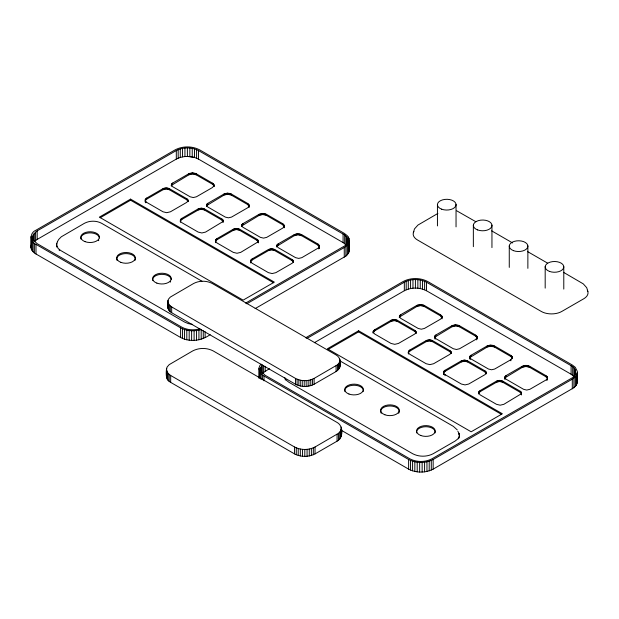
<?xml version="1.0" encoding="UTF-8"?>
<svg xmlns="http://www.w3.org/2000/svg" width="619" height="619" viewBox="0 0 619 619"><rect width="100%" height="100%" fill="white"/><g stroke="black" fill="none" stroke-linecap="round" stroke-linejoin="round"><path stroke-width="0.93" d="M210.135 334.6C201.786 340.837 189.917 342.477 180.601 337.487L35.987 253.991C32.776 252.281 29.844 248.567 31.306 244.784M255.121 308.626L345.889 256.08L348.257 253.573L349.302 250.788L348.954 238.307L347.228 235.638L344.265 233.355L199.658 149.868C192.153 145.929 182.62 145.929 175.115 149.868L35.987 230.191C29.526 232.713 29.526 241.843 35.987 244.358L180.601 327.846C186.837 331.211 194.451 331.529 201.183 329.556L201.183 339.197M261.056 364.127C256.993 367.787 259.531 374.054 264.011 376.012L408.625 459.499C416.123 463.438 425.663 463.438 433.161 459.499L572.296 379.176L575.252 376.894L577.334 372.8M32.59 240.118L33.356 234.477L37.179 230.879L176.307 150.556C183.085 147.005 191.689 147.005 198.467 150.556L343.073 234.044C348.899 236.326 348.899 244.551 343.073 246.834L245.604 303.109M56.7 243.337L56.522 245.743L57.234 242.06M167.795 301.546L168.438 299.209L170.302 297.097L193.631 283.487C199.333 280.484 206.576 280.484 212.278 283.487L336.086 354.966C341.928 358.03 341.928 368.467 336.086 371.532L314.119 384.213C308.424 387.208 301.174 387.208 295.48 384.213L171.672 312.727C167.3 310.784 167.323 305.6 167.795 301.546L169.219 304.989L171.672 306.931L295.48 378.41C301.174 381.412 308.424 381.412 314.119 378.41L337.456 364.8L339.32 362.688L339.963 360.351M167.795 307.349L167.95 306.165M166.434 369.558L167.145 366.974L169.204 364.645L192.71 350.927C198.978 347.646 206.932 347.646 213.199 350.927L337.076 422.452C343.506 425.702 343.506 437.927 337.076 441.177L315.04 453.905C308.78 457.186 300.826 457.186 294.559 453.905L170.674 382.38C165.668 380.136 166.016 374.139 166.434 369.558L168.012 373.358L170.674 375.478L294.559 446.995C300.826 450.284 308.78 450.284 315.04 446.995L338.554 433.277L340.612 430.948L341.324 428.363M166.434 376.468L166.612 375.16M260.614 370.82L260.808 367.508L262.324 364.815L262.324 373.358L269.373 368.661M459.259 437.501L459.259 433.787L457.859 431.296M306.862 338.477L404.339 282.202C411.109 278.651 419.713 278.651 426.491 282.202L571.105 365.69C576.931 367.972 576.931 376.205 571.105 378.488L431.969 458.811C425.199 462.362 416.595 462.362 409.817 458.811L265.203 375.323L261.38 371.717L260.614 368.924M145.303 199.434L145.303 202.096L145.303 199.434L146.649 198.088L163.052 188.617L166.163 187.874L169.281 188.617L186.814 198.738L187.952 199.875L188.099 201.632L187.952 199.875M171.494 184.222L171.339 185.986L171.494 184.222L172.631 183.085L188.818 173.738L192.509 172.856L196.2 173.738L212.58 183.193L213.926 184.547L214.104 186.427L213.926 184.547M223.095 222.585L223.095 220.163L221.95 219.025L204.417 208.905L201.307 208.162L198.196 208.905L181.793 218.375L180.439 219.722L180.439 222.383M180.261 221.602L180.439 219.722M188.099 200.533L186.814 202.336L170.411 211.799L166.72 212.688L163.029 211.799L146.649 202.343L145.303 200.997M206.63 204.51L206.483 206.274L206.63 204.51L207.767 203.372L223.962 194.026L227.653 193.143L231.344 194.026L247.716 203.481L249.07 204.835L249.07 207.497M214.104 185.329L212.58 187.456L196.393 196.803L193.275 197.546L190.165 196.803L172.631 186.683L171.339 184.88M215.582 242.671L215.582 240.01L216.929 238.663L233.332 229.192L236.443 228.45L239.561 229.192L257.094 239.313L258.231 240.451L258.231 242.872L258.378 241.108M215.404 241.89L215.582 240.01M241.774 224.798L241.774 226.121L242.911 227.258L260.444 237.379L263.555 238.122L266.673 237.379L282.86 228.032L284.384 225.904L282.86 223.769L266.479 214.313L262.789 213.431L259.098 214.313L242.911 223.66L241.774 224.798L241.619 226.562M250.54 261.079L250.718 262.959L250.718 260.297L252.072 258.951L268.476 249.48L271.586 248.737L274.697 249.48L292.23 259.601L293.375 260.738L293.522 262.502L293.375 260.738M250.54 262.177L250.718 260.297M276.91 245.093L276.763 246.849L276.91 245.093L278.047 243.948L294.242 234.601L297.932 233.719L301.623 234.601L317.996 244.056L319.528 246.192L318.831 248.799L319.528 246.192M284.206 227.784L284.384 225.904M293.522 261.396L292.23 263.199L275.834 272.67L272.143 273.552L268.453 272.67L252.072 263.207L250.718 261.86M373.327 331.088L373.149 332.968L373.327 331.088L374.681 329.734L391.076 320.263L394.195 319.52L397.305 320.263L414.838 330.391L415.976 331.529L416.13 333.285L415.976 331.529M399.518 315.876L399.371 317.632L399.518 315.876L400.655 314.738L416.842 305.391L420.533 304.509L424.224 305.391L440.604 314.847L441.958 316.193L441.958 318.855M408.292 352.157L408.47 354.029L408.47 351.375L409.817 350.021L426.22 340.551L429.331 339.808L432.441 340.551L449.982 350.679L451.119 351.816L451.266 353.573L451.119 351.816M408.292 353.256L408.47 351.375M416.13 332.186L414.838 333.981L398.435 343.452L394.744 344.334L391.053 343.452L374.681 333.997L373.149 331.861M435.095 339.189L434.507 336.821L435.799 335.026L451.986 325.679L455.677 324.797L459.368 325.679L475.748 335.134L477.094 336.481L477.272 338.361L477.094 336.481M434.507 337.92L434.654 336.163M442.136 316.974L440.604 319.11L424.417 328.457L421.307 329.2L418.189 328.457L400.655 318.328L399.371 316.533M443.606 371.663L443.606 374.317L443.606 371.663L444.96 370.309L461.356 360.838L464.474 360.096L467.585 360.838L485.118 370.967L486.41 372.762L485.118 374.557L468.715 384.028L465.024 384.91L461.333 384.028L444.96 374.572L443.606 373.218M451.266 352.474L449.982 354.269L433.579 363.74L429.888 364.622L426.197 363.74L409.817 354.285L408.47 352.931M469.651 357.109L469.798 358.865L469.798 356.451L470.935 355.314L487.13 345.967L490.813 345.085L494.504 345.967L510.884 355.422L512.238 356.768L512.416 358.649L512.238 356.768M469.651 358.208L469.798 356.451M477.272 337.262L475.748 339.398L459.553 348.745L456.443 349.487L453.332 348.745L435.799 338.616L434.507 336.821M478.75 391.951L478.572 393.831L478.75 391.951L480.096 390.597L496.5 381.126L499.61 380.383L502.721 381.126L520.262 391.254L521.399 392.392L521.399 394.806L521.399 392.392M504.934 376.739L504.934 379.153L504.934 376.739L506.079 375.601L522.266 366.255L525.957 365.372L529.647 366.255L546.028 375.71L547.374 377.056L547.374 379.718L547.374 377.056M512.416 357.55L510.884 359.685L494.697 369.032L491.587 369.775L488.468 369.032L470.935 358.904L469.798 357.767M413.337 232.713L414.482 228.914L417.941 225.068L437.881 213.431M349.302 241.155L347.228 245.24L344.265 247.523L246.795 303.797M340.914 430.043L408.625 469.132C416.123 473.071 425.663 473.071 433.161 469.132L573.914 387.726L576.281 385.227L577.334 382.441L577.334 371.377L575.252 367.291L572.296 365.009L427.683 281.513C420.185 277.575 410.645 277.575 403.147 281.513L305.67 337.788M57.343 241.851L58.681 239.476L61.304 236.791L84.486 223.273C89.716 220.511 96.378 220.511 101.601 223.273L201.941 281.204M284.732 377.598L286.133 380.089L288.794 382.202L412.68 453.727C418.939 457.008 426.893 457.008 433.161 453.727L455.197 441.007L457.859 438.886L459.259 436.403M145.303 200.533L146.649 199.186L163.052 189.716L166.163 188.973L169.281 189.716L186.814 199.836L187.952 200.974M171.494 185.329L188.818 174.837L192.509 173.954L196.2 174.837L212.58 184.292L213.926 185.646M180.439 220.821L181.793 219.474L198.196 210.003L201.307 209.261L204.417 210.003L221.95 220.124L223.095 221.262L223.095 220.163M206.63 205.616L223.962 195.124L227.653 194.242L231.344 195.124L247.716 204.579L249.248 206.715M223.095 221.478L205.554 232.086L201.864 232.976L198.173 232.086L181.793 222.631L180.439 221.285M215.582 241.108L216.929 239.762L233.332 230.291L236.443 229.548L239.561 230.291L257.094 240.412L258.378 242.215M249.07 206.39L247.716 207.744L231.529 217.091L228.419 217.834L225.301 217.091L207.767 206.97L206.483 205.168M241.774 225.904L259.098 215.412L262.789 214.53L266.479 215.412L282.86 224.867L284.384 227.003M258.231 241.766L240.69 252.382L237 253.264L233.309 252.382L216.929 242.919L215.404 240.791M250.718 261.396L252.072 260.05L268.476 250.579L271.586 249.836L274.697 250.579L292.23 260.7L293.375 261.845M276.91 246.192L294.242 235.7L297.932 234.818L301.623 235.7L317.996 245.155L319.528 247.291M373.327 332.186L374.681 330.832L391.076 321.362L394.195 320.619L397.305 321.362L414.838 331.49L415.976 332.627M399.518 316.974L416.842 306.49L420.533 305.608L424.224 306.49L440.604 315.945L442.136 318.073M408.47 352.474L409.817 351.12L426.22 341.649L429.331 340.907L432.441 341.649L449.982 351.778L451.119 352.915M434.654 337.262L451.986 326.778L455.677 325.896L459.368 326.778L475.748 336.233L477.094 337.587M443.606 372.762L444.96 371.408L461.356 361.937L464.474 361.194L467.585 361.937L485.118 372.065L486.41 373.861M476.576 339.87L477.094 339.142M469.798 357.55L487.13 347.066L490.813 346.183L494.504 347.066L510.884 356.521L512.238 357.875M478.75 393.05L480.096 391.695L496.5 382.225L499.61 381.482L502.721 382.225L520.262 392.353L521.399 393.491M504.934 377.838L522.266 367.353L525.957 366.471L529.647 367.353L546.028 376.809L547.374 378.163M521.399 393.707L503.858 404.315L500.167 405.197L496.477 404.315L480.096 394.86L478.572 392.732M504.934 378.054L506.079 379.192L523.612 389.32L526.723 390.063L529.833 389.32L546.028 379.973L547.374 378.619M345.959 236.334L345.959 244.869L343.073 242.578L198.467 159.091C191.689 155.539 183.085 155.539 176.307 159.091L37.179 239.414L34.3 241.704L34.3 233.17M318.831 247.693L301.809 257.666L298.698 258.409L295.588 257.666L278.047 247.546L276.763 245.751M130.57 199.117L99.365 217.13L243.135 300.138L274.341 282.125L130.57 199.117L130.57 200.216L273.505 282.744M100.185 217.756L130.57 200.216M314.359 342.686L404.339 290.737C411.109 287.185 419.713 287.185 426.491 290.737L571.105 374.232L573.983 376.522L573.983 367.98M358.594 330.77L327.389 348.783L471.16 431.791L502.365 413.771L358.594 330.77L358.594 331.869L501.529 414.39M328.209 349.41L358.594 331.869M199.983 328.828C194.002 330.453 187.302 330.136 181.793 327.165L37.179 243.669L33.356 240.071L32.59 237.278M192.625 324.426L188.315 323.613L184.648 322.081L60.77 250.556L58.101 248.436L56.522 244.644M456.737 210.816L475.802 221.695M491.687 230.864L512.586 242.934M527.636 251.624L547.707 263.207M563.592 272.375L583.268 283.866L586.727 287.711L587.872 291.51M339.661 360.722L453.379 426.367L457.286 429.926M458.733 433.61L459.259 434.886L459.259 433.787M348.954 247.948L349.302 249.356M339.8 364.962L339.963 366.146M341.146 433.958L341.324 435.265M576.978 374.216L576.978 383.857M576.281 375.594L576.281 385.227M575.693 372.089L575.693 373.984M575.5 370.673L575.5 374.464M575.252 376.894L575.252 386.527M574.927 369.295L574.927 374.982M573.914 378.093L573.914 387.726M572.699 366.773L572.699 375.307M572.296 379.176L572.296 388.809M571.105 365.69L571.105 374.232M563.785 266.596L563.785 289.088M546.856 376.337L546.856 377.435M546.856 379.346L546.856 380.445M546.028 375.71L546.028 376.809M545.184 266.596L545.184 288.137M529.647 366.255L529.647 367.353M528.564 365.775L528.564 366.874M527.868 245.859L527.868 268.352M527.311 365.473L527.311 366.572M525.957 365.372L525.957 366.471M524.603 365.473L524.603 366.572M523.349 365.775L523.349 366.874M522.266 366.255L522.266 367.353M520.958 391.781L520.958 392.879M520.262 391.254L520.262 392.353M511.712 356.049L511.712 357.148M510.884 355.422L510.884 356.521M510.884 359.685L510.884 360.784M509.267 245.859L509.267 267.4M506.079 375.601L506.079 376.7M505.375 376.128L505.375 377.226M502.721 381.126L502.721 382.225M501.816 380.724L501.816 381.822M500.748 380.468L500.748 381.567M499.61 380.383L499.61 381.482M498.473 380.468L498.473 381.567M497.413 380.724L497.413 381.822M496.5 381.126L496.5 382.225M494.504 345.967L494.504 347.066M493.428 345.487L493.428 346.586M492.167 345.185L492.167 346.284M491.95 225.13L491.95 247.615M490.813 345.085L490.813 346.183M489.467 345.185L489.467 346.284M488.205 345.487L488.205 346.586M487.13 345.967L487.13 347.066M486.255 372.104L486.255 373.203M485.814 371.493L485.814 372.592M485.118 370.967L485.118 372.065M480.096 390.597L480.096 391.695M479.268 391.223L479.268 392.322M476.576 335.761L476.576 336.86M475.748 335.134L475.748 336.233M473.357 225.13L473.357 246.664M470.935 355.314L470.935 356.412M470.239 355.84L470.239 356.939M470.239 358.378L470.239 359.477M467.585 360.838L467.585 361.937M466.672 360.436L466.672 361.535M465.612 360.181L465.612 361.279M464.474 360.096L464.474 361.194M463.329 360.181L463.329 361.279M462.269 360.436L462.269 361.535M461.356 360.838L461.356 361.937M459.437 435.095L459.437 436.194M459.368 325.679L459.368 326.778M458.733 437.679L458.733 438.778M458.284 325.199L458.284 326.298M457.023 324.898L457.023 325.996M456.041 204.394L456.041 226.879M455.677 324.797L455.677 325.896M454.323 324.898L454.323 325.996M453.069 325.199L453.069 326.298M451.986 325.679L451.986 326.778M450.678 351.205L450.678 352.304M449.982 350.679L449.982 351.778M444.96 370.309L444.96 371.408M444.96 374.572L444.96 375.671M444.125 370.936L444.125 372.034M441.958 316.193L441.958 317.292M441.432 315.466L441.432 316.572M440.604 314.847L440.604 315.945M437.44 204.394L437.44 225.927M435.799 335.026L435.799 336.125M435.095 335.552L435.095 336.651M433.161 459.499L433.161 469.132M432.441 340.551L432.441 341.649M431.536 340.148L431.536 341.247M431.288 460.435L431.288 470.069M430.468 339.893L430.468 340.992M429.331 339.808L429.331 340.907M429.207 461.209L429.207 470.842M428.193 339.893L428.193 340.992M427.133 340.148L427.133 341.247M426.955 461.805L426.955 471.438M426.491 282.202L426.491 290.737M426.22 340.551L426.22 341.649M424.626 281.281L424.626 289.816M424.58 462.207L424.58 471.84M424.224 305.391L424.224 306.49M423.148 304.912L423.148 306.01M422.529 280.539L422.529 289.073M422.135 462.408L422.135 472.042M421.887 304.61L421.887 305.709M420.533 304.509L420.533 305.608M420.255 279.997L420.255 288.531M419.659 462.408L419.659 472.042M419.187 304.61L419.187 305.709M417.926 304.912L417.926 306.01M417.864 279.664L417.864 288.199M417.206 462.207L417.206 471.84M416.842 305.391L416.842 306.49M415.535 330.917L415.535 332.016M415.411 279.556L415.411 288.09M414.838 330.391L414.838 331.49M414.831 461.805L414.831 471.438M412.966 279.664L412.966 288.199M412.579 461.209L412.579 470.842M410.575 279.997L410.575 288.531M410.498 460.435L410.498 470.069M409.817 350.021L409.817 351.12M408.989 350.648L408.989 351.747M408.625 459.499L408.625 469.132M408.3 280.539L408.3 289.073M406.203 281.281L406.203 289.816M404.339 282.202L404.339 290.737M400.655 314.738L400.655 315.837M399.959 315.264L399.959 316.363M397.305 320.263L397.305 321.362M396.392 319.861L396.392 320.959M395.332 319.605L395.332 320.704M394.195 319.52L394.195 320.619M393.05 319.605L393.05 320.704M391.989 319.861L391.989 320.959M391.076 320.263L391.076 321.362M374.681 329.734L374.681 330.832M373.845 330.36L373.845 331.459M348.954 238.307L348.954 252.204M348.257 236.938L348.257 238.864M348.257 243.94L348.257 253.573M347.468 239.027L347.468 243.77M347.228 245.24L347.228 254.873M346.895 237.642L346.895 244.281M345.889 246.439L345.889 256.08M344.675 235.119L344.675 243.662M344.265 247.523L344.265 257.156M343.073 234.044L343.073 242.578M341.146 427.056L341.146 436.573M340.612 430.948L340.612 437.85M339.8 359.167L339.8 367.33M339.746 432.155L339.746 439.064M339.32 362.688L339.32 368.491M338.531 363.786L338.531 369.589M338.554 433.277L338.554 440.186M337.456 364.8L337.456 370.603M337.076 434.275L337.076 441.177M336.086 365.728L336.086 371.532M319.35 245.41L319.35 246.509M319.35 246.973L319.35 248.072M318.831 244.683L318.831 245.782M317.996 244.056L317.996 245.155M315.04 446.995L315.04 453.905M314.119 378.41L314.119 384.213M313.315 447.846L313.315 454.756M312.518 379.199L312.518 385.003M311.38 448.535L311.38 455.445M310.761 379.826L310.761 385.622M309.276 449.038L309.276 455.94M308.858 380.275L308.858 386.078M307.07 449.348L307.07 456.249M306.854 380.553L306.854 386.357M304.803 380.646L304.803 386.449M304.803 449.448L304.803 456.35M302.745 380.553L302.745 386.357M302.536 449.348L302.536 456.249M301.623 234.601L301.623 235.7M300.749 380.275L300.749 386.078M300.54 234.121L300.54 235.22M300.323 449.038L300.323 455.94M299.279 233.82L299.279 234.926M298.845 379.826L298.845 385.622M298.226 448.535L298.226 455.445M297.932 233.719L297.932 234.818M297.089 379.199L297.089 385.003M296.578 233.82L296.578 234.926M296.284 447.846L296.284 454.756M295.48 378.41L295.48 384.213M295.317 234.121L295.317 235.22M294.559 446.995L294.559 453.905M294.242 234.601L294.242 235.7M292.934 260.127L292.934 261.226M292.23 259.601L292.23 260.7M285.258 378.874L285.258 379.973M284.206 225.123L284.206 226.221M283.688 224.395L283.688 225.494M282.86 223.769L282.86 224.867M278.047 243.948L278.047 245.047M277.351 244.474L277.351 245.573M274.697 249.48L274.697 250.579M273.784 249.078L273.784 250.177M272.724 248.823L272.724 249.921M271.586 248.737L271.586 249.836M270.449 248.823L270.449 249.921M269.381 249.078L269.381 250.177M268.476 249.48L268.476 250.579M266.479 214.313L266.479 215.412M265.396 213.834L265.396 214.932M265.203 366.324L265.203 371.067M264.143 213.532L264.143 214.638M264.011 376.012L264.011 380.824M263.609 365.504L263.609 372.143M262.789 213.431L262.789 214.53M262.394 374.928L262.394 379.749M261.442 213.532L261.442 214.638M261.38 366.131L261.38 372.77M261.056 373.729L261.056 379.509M260.808 367.508L260.808 371.307M260.181 213.834L260.181 214.932M260.026 372.429L260.026 378.209M259.33 371.052L259.33 377.799M259.098 214.313L259.098 215.412M258.974 368.212L258.974 378.31M258.231 240.451L258.231 241.557M257.79 239.839L257.79 240.938M257.094 239.313L257.094 240.412M252.072 258.951L252.072 260.05M251.244 259.57L251.244 260.669M249.07 204.835L249.07 205.934M248.552 204.108L248.552 205.206M247.716 203.481L247.716 204.579M242.911 223.66L242.911 224.759M242.207 224.186L242.207 225.285M239.561 229.192L239.561 230.291M238.648 228.79L238.648 229.889M237.588 228.535L237.588 229.634M236.443 228.45L236.443 229.548M235.305 228.535L235.305 229.634M234.245 228.79L234.245 229.889M233.332 229.192L233.332 230.291M231.344 194.026L231.344 195.124M230.26 193.546L230.26 194.645M228.999 193.244L228.999 194.351M227.653 193.143L227.653 194.242M226.299 193.244L226.299 194.351M225.037 193.546L225.037 194.645M223.962 194.026L223.962 195.124M222.654 219.552L222.654 220.65M221.95 219.025L221.95 220.124M216.929 238.663L216.929 239.762M216.101 239.282L216.101 240.381M213.408 183.82L213.408 184.919M212.58 183.193L212.58 184.292M207.767 203.372L207.767 204.471M207.071 203.899L207.071 204.997M205.137 331.707L205.137 337.487M204.417 208.905L204.417 210.003M203.504 208.502L203.504 209.601M203.264 330.708L203.264 338.423M202.444 208.247L202.444 209.346M201.307 208.162L201.307 209.261M200.169 208.247L200.169 209.346M199.101 208.502L199.101 209.601M198.931 330.151L198.931 339.785M198.467 150.556L198.467 159.091M198.196 208.905L198.196 210.003M196.594 149.636L196.594 158.17M196.556 330.554L196.556 340.187M196.2 173.738L196.2 174.837M195.117 173.258L195.117 174.357M194.498 148.893L194.498 157.427L187.387 156.437L187.387 147.902M194.103 330.755L194.103 340.396M193.863 172.956L193.863 174.055M192.509 172.856L192.509 173.954M192.23 148.343L192.23 156.886M191.627 330.755L191.627 340.396M191.163 172.956L191.163 174.055M189.84 148.018L189.84 156.553M189.901 173.258L189.901 174.357M189.182 330.554L189.182 340.187M188.818 173.738L188.818 174.837M187.511 199.264L187.511 200.363M186.814 198.738L186.814 199.836M186.806 330.151L186.806 339.785M184.934 148.018L184.934 156.553M184.555 329.556L184.555 339.197M182.543 148.343L182.543 156.886M182.466 328.782L182.466 338.423M181.793 218.375L181.793 219.474M180.965 218.994L180.965 220.093M180.601 327.846L180.601 337.487M180.276 148.893L180.276 157.427M178.179 149.636L178.179 158.17M176.307 150.556L176.307 159.091M172.631 183.085L172.631 184.183M171.927 183.611L171.927 184.71M171.672 306.931L171.672 312.727M170.674 375.478L170.674 382.38M170.302 306.003L170.302 311.798M169.281 188.617L169.281 189.716M169.219 304.989L169.219 310.784M169.204 374.48L169.204 381.381M168.438 303.89L168.438 309.686M168.368 188.215L168.368 189.313M168.012 373.358L168.012 380.259M167.95 300.362L167.95 308.533M167.308 187.959L167.308 189.058M167.145 372.143L167.145 379.052M166.612 368.251L166.612 377.776M166.163 187.874L166.163 188.973M165.025 187.959L165.025 189.058M163.965 188.215L163.965 189.313M163.052 188.617L163.052 189.716M146.649 198.088L146.649 199.186M145.821 198.707L145.821 199.805M145.821 201.724L145.821 202.823M59.292 249.558L59.292 250.656M56.7 245.952L56.7 247.051M37.179 230.879L37.179 239.414M35.987 244.358L35.987 253.991M35.585 231.963L35.585 240.497M34.37 243.282L34.37 252.916M33.356 234.477L33.356 241.116M33.031 242.075L33.031 251.709M32.784 235.862L32.784 239.654M32.002 240.776L32.002 250.409M31.306 239.406L31.306 249.039M30.95 236.559L30.95 247.623M344.845 391.463A9.308 5.378 0 0 1 354.045 385.242A9.308 5.378 0 0 1 363.245 391.463M416.68 432.936A9.308 5.378 0 0 1 425.872 426.715A9.308 5.378 0 0 1 435.072 432.936M380.762 412.2A9.308 5.378 0 0 1 389.962 405.979A9.308 5.378 0 0 1 399.154 412.2M398.953 412.749A9.308 5.378 0 0 1 398.651 413.283M381.265 413.283A9.308 5.378 0 0 1 380.964 412.749M98.792 240.164A9.308 5.378 0 0 1 98.398 240.675M80.903 239.081A9.308 5.378 0 0 1 89.128 232.891A9.308 5.378 0 0 1 99.404 237.951M135.213 259.81A9.308 5.378 0 0 1 135.012 260.367M117.022 260.367A9.308 5.378 0 0 1 125.046 253.628A9.308 5.378 0 0 1 135.313 259.253M170.627 281.637A9.308 5.378 0 0 1 170.233 282.148M152.738 280.546A9.308 5.378 0 0 1 160.955 274.364A9.308 5.378 0 0 1 171.231 279.424M587.338 290.234A14.485 8.364 0 0 1 583.81 298.737L561.773 311.458A14.485 8.364 0 0 1 541.285 311.458L417.407 239.932A14.485 8.364 0 0 1 413.871 231.436M420.804 435.505A9.308 5.378 0 0 0 435.172 431.273A9.308 5.378 0 0 0 421.647 426.205A9.308 5.378 0 0 0 420.804 435.505M384.886 414.769A9.308 5.378 0 0 0 399.255 410.536A9.308 5.378 0 0 0 385.73 405.468A9.308 5.378 0 0 0 384.886 414.769M348.969 394.032A9.308 5.378 0 0 0 363.345 389.8A9.308 5.378 0 0 0 349.812 384.732A9.308 5.378 0 0 0 348.969 394.032M156.862 283.115A9.308 5.378 0 0 0 171.231 278.89A9.308 5.378 0 0 0 157.706 273.815A9.308 5.378 0 0 0 156.862 283.115M85.027 241.642A9.308 5.378 0 0 0 99.404 237.417A9.308 5.378 0 0 0 85.879 232.349A9.308 5.378 0 0 0 85.027 241.642M120.945 262.379A9.308 5.378 0 0 0 135.313 258.154A9.308 5.378 0 0 0 121.788 253.086A9.308 5.378 0 0 0 120.945 262.379M441.664 209.183A9.308 5.378 0 0 0 456.041 204.951A9.308 5.378 0 0 0 442.508 199.883A9.308 5.378 0 0 0 441.664 209.183M477.582 229.92A9.308 5.378 0 0 0 491.95 225.687A9.308 5.378 0 0 0 478.425 220.619A9.308 5.378 0 0 0 477.582 229.92M513.499 250.656A9.308 5.378 0 0 0 527.868 246.424A9.308 5.378 0 0 0 514.343 241.356A9.308 5.378 0 0 0 513.499 250.656M549.417 271.385A9.308 5.378 0 0 0 563.785 267.16A9.308 5.378 0 0 0 550.26 262.092A9.308 5.378 0 0 0 549.417 271.385"/></g></svg>
